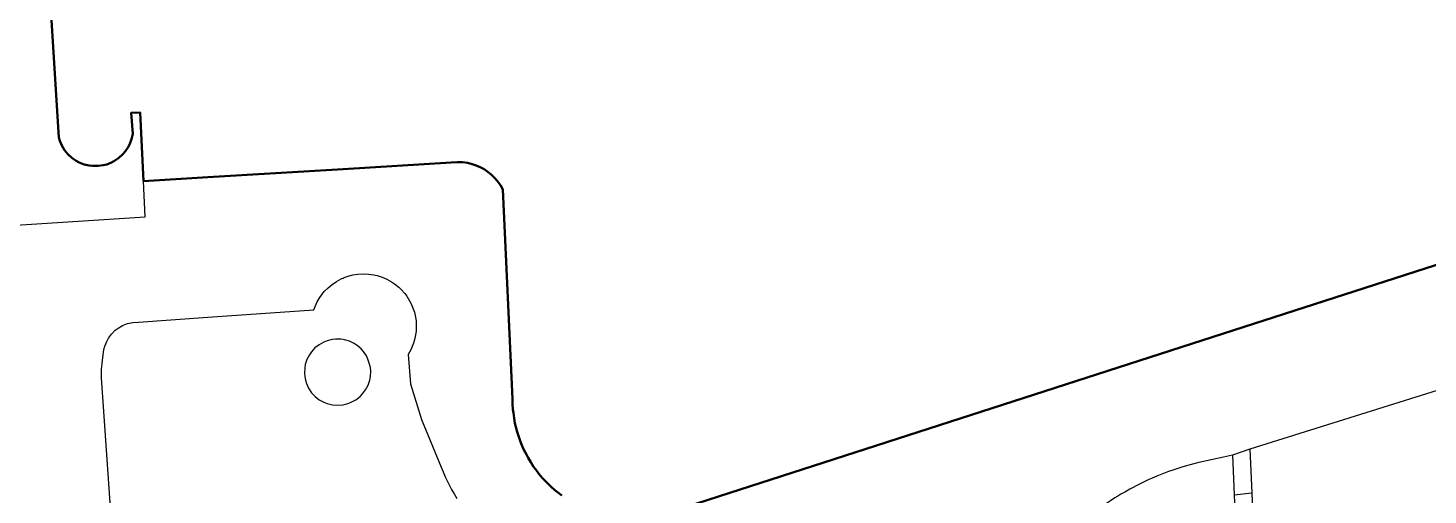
# Model space of a CAD drawing. Header units: millimetres. Extents: x 833750 to 836188, y 817400 to 818701.
# Drawn here: x 835582.1 to 835661.6, y 818051.2 to 818077.7 of the extents above; entities that cross this region are included whole.
import ezdxf

# ---------------------------------------------------------------- set-up
doc = ezdxf.new("R2010")
doc.units = ezdxf.units.MM
doc.linetypes.add('B1_BDYWL', pattern=[0])
doc.linetypes.add('B1_RELVC', pattern=[0])
doc.layers.add('01-basemap', color=8, linetype='Continuous', lineweight=15)

msp = doc.modelspace()

# ---------------------------------------------------------------- linework, layer by layer
at = {"layer": '01-basemap', "linetype": 'Continuous', "lineweight": 50, "flags": 128}
for points in [[(835612.426, 818051.186), (835612.188, 818051.365), (835612.031, 818051.492), (835611.809, 818051.691), (835611.664, 818051.83), (835611.453, 818052.045), (835611.316, 818052.191), (835611.125, 818052.422), (835610.941, 818052.66), (835610.824, 818052.822), (835610.66, 818053.072), (835610.508, 818053.33), (835610.41, 818053.506), (835610.277, 818053.773), (835610.195, 818053.957), (835610.078, 818054.234), (835609.977, 818054.516), (835609.887, 818054.803), (835609.813, 818055.092), (835609.766, 818055.287), (835609.711, 818055.582), (835609.672, 818055.879), (835609.648, 818056.078), (835609.629, 818056.377), (835609.621, 818056.678), (835609.082, 818068.564), (835608.934, 818068.824), (835608.758, 818069.066), (835608.625, 818069.219), (835608.41, 818069.428), (835608.176, 818069.611), (835608.008, 818069.721), (835607.832, 818069.818), (835607.559, 818069.941), (835607.273, 818070.033), (835607.078, 818070.08), (835606.781, 818070.121), (835606.484, 818070.133), (835606.137, 818070.105), (835600, 818069.734), (835592.33, 818069.27), (835588.668, 818069.049), (835588.473, 818072.955), (835587.965, 818072.926), (835588.055, 818071.732), (835587.988, 818071.439), (835587.887, 818071.158), (835587.793, 818070.98), (835587.629, 818070.732), (835587.496, 818070.58), (835587.277, 818070.375), (835587.031, 818070.205), (835586.855, 818070.109), (835586.578, 818070), (835586.383, 818069.949), (835586.086, 818069.908), (835585.785, 818069.908), (835585.586, 818069.932), (835585.297, 818070), (835585.016, 818070.109), (835584.84, 818070.205), (835584.594, 818070.375), (835584.375, 818070.578), (835584.184, 818070.811), (835584.031, 818071.068), (835583.914, 818071.344), (835583.855, 818071.535), (835583.355, 818079.703)], [(835666.039, 818065.564), (835650, 818060.386), (835618.324, 818050.158)]]:
    msp.add_lwpolyline(points, dxfattribs=at)
at = {"layer": '01-basemap', "linetype": 'B1_RELVC', "lineweight": 30, "flags": 128}
msp.add_lwpolyline([(835587.98, 818034.379), (835587.945, 818034.576), (835587.883, 818034.869), (835587.836, 818035.064), (835587.758, 818035.354), (835587.672, 818035.641), (835587.613, 818035.832), (835587.512, 818036.115), (835587.406, 818036.395), (835587.328, 818036.58), (835587.207, 818036.854), (835587.078, 818037.125), (835586.988, 818037.305), (835586.848, 818037.568), (835586.699, 818037.828), (835586.594, 818038), (835586.434, 818038.252), (835586.266, 818038.5), (835586.148, 818038.664), (835585.969, 818038.902), (835585.844, 818039.061), (835585.652, 818039.291), (835585.52, 818039.441), (835585.32, 818039.662), (835585.18, 818039.807), (835584.965, 818040.018), (835584.746, 818040.223), (835584.523, 818040.42), (835584.293, 818040.613), (835584.055, 818040.797), (835583.895, 818040.918), (835583.652, 818041.092), (835583.484, 818041.203), (835583.23, 818041.363), (835582.977, 818041.518), (835582.801, 818041.617), (835582.625, 818041.713), (835582.359, 818041.848), (835582.176, 818041.936), (835581.879, 818042.068), (835580.238, 818066.471), (835588.758, 818067.021), (835588.668, 818069.049)], dxfattribs=at)
at = {"layer": '01-basemap', "linetype": 'B1_BDYWL', "lineweight": 30, "flags": 128}
msp.add_lwpolyline([(835677.894, 818066.858), (835677.816, 818066.705), (835677.676, 818066.441), (835677.527, 818066.18), (835677.375, 818065.922), (835677.215, 818065.668), (835677.055, 818065.416), (835676.941, 818065.25), (835676.77, 818065.004), (835676.652, 818064.842), (835676.535, 818064.68), (835676.352, 818064.441), (835676.227, 818064.285), (835676.039, 818064.053), (835675.844, 818063.824), (835675.645, 818063.602), (835675.508, 818063.453), (835675.301, 818063.236), (835675.16, 818063.094), (835675.02, 818062.951), (835674.875, 818062.813), (835674.656, 818062.607), (835674.508, 818062.473), (835674.285, 818062.275), (835674.059, 818062.084), (835673.828, 818061.893), (835673.672, 818061.766), (835673.434, 818061.582), (835673.195, 818061.404), (835673.031, 818061.287), (835672.867, 818061.172), (835672.617, 818061.006), (835672.449, 818060.896), (835672.195, 818060.738), (835671.938, 818060.586), (835671.676, 818060.438), (835671.414, 818060.297), (835671.234, 818060.205), (835671.055, 818060.115), (835670.785, 818059.986), (835670.602, 818059.902), (835670.328, 818059.783), (835670.051, 818059.67), (835669.863, 818059.598), (835669.676, 818059.527), (835669.395, 818059.426), (835651.492, 818053.811), (835650.512, 818053.482), (835650, 818053.369), (835648.598, 818053.057), (835648.309, 818052.984), (835648.113, 818052.932), (835647.828, 818052.85), (835647.633, 818052.793), (835647.348, 818052.701), (835647.066, 818052.605), (835646.875, 818052.539), (835646.688, 818052.469), (835646.41, 818052.359), (835646.223, 818052.283), (835645.949, 818052.166), (835645.766, 818052.084), (835645.492, 818051.959), (835645.313, 818051.871), (835645.047, 818051.736), (835644.867, 818051.643), (835644.691, 818051.547), (835644.43, 818051.4), (835644.18, 818051.252), (835644.008, 818051.148), (835643.836, 818051.043), (835643.586, 818050.881), (835643.418, 818050.77), (835643.172, 818050.6), (835643.008, 818050.484), (835642.766, 818050.309), (835642.605, 818050.188), (835642.445, 818050.066), (835642.289, 818049.941), (835642.133, 818049.816), (835641.902, 818049.625), (835641.676, 818049.428), (835641.453, 818049.229), (835641.305, 818049.092), (835641.09, 818048.887), (835640.945, 818048.746), (835640.734, 818048.533), (835640.527, 818048.316), (835640.391, 818048.17), (835640.191, 818047.947), (835640.059, 818047.797), (835639.926, 818047.645), (835639.734, 818047.414), (835639.551, 818047.182), (835639.371, 818046.941), (835639.195, 818046.699), (835639.027, 818046.453), (835638.914, 818046.287), (835638.805, 818046.119), (835638.695, 818045.951), (835638.535, 818045.697), (835638.383, 818045.439), (835638.234, 818045.18), (835638.086, 818044.918), (835637.992, 818044.74), (835637.855, 818044.475), (835637.766, 818044.295), (835637.637, 818044.025), (835637.551, 818043.844), (835637.426, 818043.57), (835637.309, 818043.295), (835637.195, 818043.018), (835637.125, 818042.83), (835637.02, 818042.551), (835636.949, 818042.361), (835636.871, 818042.139), (835636.797, 818041.85), (835636.723, 818041.559), (835636.652, 818041.268), (835636.586, 818040.975), (835636.523, 818040.682), (835636.484, 818040.484), (835636.43, 818040.189), (835636.375, 818039.895), (835636.328, 818039.6), (835636.297, 818039.4), (835636.254, 818039.104), (835636.215, 818038.807), (835636.191, 818038.607), (835636.16, 818038.311), (835636.141, 818038.111), (835636.121, 818037.912), (835636.135, 818037.767), (835636.18, 818037.279)], dxfattribs=at)
at = {"layer": '01-basemap', "linetype": 'Continuous', "lineweight": 30, "flags": 128}
for points in [[(835587.09, 818046.119), (835586.277, 818057.871), (835586.285, 818058.17), (835586.293, 818058.371), (835586.313, 818058.67), (835586.332, 818058.869), (835586.371, 818059.166), (835586.418, 818059.471), (835586.469, 818059.666), (835586.578, 818059.943), (835586.676, 818060.119), (835586.852, 818060.361), (835587.063, 818060.572), (835587.223, 818060.695), (835587.48, 818060.844), (835587.762, 818060.953), (835588.055, 818061.018), (835588.391, 818061.033), (835592.33, 818061.312), (835598.344, 818061.738), (835598.414, 818061.926), (835598.539, 818062.197), (835598.641, 818062.371), (835598.809, 818062.617), (835598.938, 818062.771), (835599.148, 818062.986), (835599.375, 818063.18), (835599.625, 818063.348), (835599.887, 818063.49), (835600, 818063.54), (835600.07, 818063.57), (835600.355, 818063.668), (835600.551, 818063.715), (835600.844, 818063.764), (835601.145, 818063.781), (835601.445, 818063.77), (835601.742, 818063.729), (835601.938, 818063.684), (835602.223, 818063.594), (835602.496, 818063.475), (835602.758, 818063.328), (835602.926, 818063.217), (835603.16, 818063.029), (835603.305, 818062.891), (835603.504, 818062.668), (835603.625, 818062.508), (835603.781, 818062.254), (835603.875, 818062.076), (835603.988, 818061.799), (835604.051, 818061.607), (835604.117, 818061.316), (835604.145, 818061.117), (835604.16, 818060.818), (835604.148, 818060.52), (835604.125, 818060.32), (835604.063, 818060.027), (835604.004, 818059.836), (835603.934, 818059.648), (835603.848, 818059.467), (835603.703, 818059.205), (835603.836, 818057.535), (835604.461, 818055.508), (835605.57, 818052.799), (835605.684, 818052.52), (835605.801, 818052.244), (835605.93, 818051.973), (835606.066, 818051.707), (835606.16, 818051.529), (835606.309, 818051.27), (835606.465, 818051.014)], [(835599.691, 818056.313), (835599.992, 818056.336), (835600, 818056.338), (835600.281, 818056.408), (835600.469, 818056.48), (835600.73, 818056.625), (835600.965, 818056.811), (835601.105, 818056.955), (835601.285, 818057.195), (835601.422, 818057.461), (835601.516, 818057.744), (835601.555, 818057.941), (835601.57, 818058.256), (835601.551, 818058.455), (835601.512, 818058.652), (835601.418, 818058.936), (835601.328, 818059.115), (835601.16, 818059.363), (835601.027, 818059.514), (835600.801, 818059.709), (835600.633, 818059.818), (835600.363, 818059.947), (835600.078, 818060.033), (835600, 818060.045), (835599.879, 818060.063), (835599.578, 818060.07), (835599.379, 818060.047), (835599.09, 818059.975), (835598.902, 818059.9), (835598.645, 818059.754), (835598.406, 818059.568), (835598.207, 818059.348), (835598.09, 818059.184), (835597.953, 818058.916), (835597.859, 818058.633), (835597.824, 818058.436), (835597.809, 818058.137), (835597.828, 818057.938), (835597.863, 818057.74), (835597.922, 818057.549), (835598.047, 818057.277), (835598.215, 818057.027), (835598.418, 818056.809), (835598.652, 818056.623), (835598.914, 818056.479), (835599.102, 818056.406), (835599.395, 818056.336), (835599.691, 818056.313)], [(835651.492, 818053.811), (835651.606, 818051.34), (835651.65, 818050.338), (835651.666, 818050), (835651.696, 818049.32), (835651.737, 818048.404), (835651.786, 818047.313), (835651.829, 818046.348), (835651.902, 818045.295)], [(835650.512, 818053.482), (835650.614, 818051.216), (835650.655, 818050.309), (835650.669, 818050), (835650.702, 818049.291), (835650.743, 818048.375), (835650.792, 818047.283), (835650.836, 818046.316), (835650.885, 818045.248), (835650.945, 818043.904)], [(835650.614, 818051.216), (835651.606, 818051.34)]]:
    msp.add_lwpolyline(points, dxfattribs=at)

doc.saveas('drawing.dxf')
